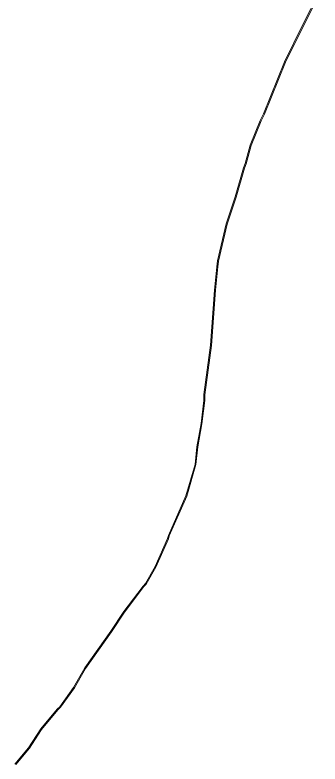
# Model space of a CAD drawing. Header units: metres. Extents: x 328903 to 333883, y 373406 to 381110.
# Drawn here: x 332696 to 333348, y 377636 to 379240 of the extents above; entities that cross this region are included whole.
import ezdxf

# ---------------------------------------------------------------- set-up
doc = ezdxf.new("R2010")
doc.units = ezdxf.units.M
doc.header["$MEASUREMENT"] = 0
doc.layers.add('Gangstétt', color=7, linetype='Continuous')

msp = doc.modelspace()

# ---------------------------------------------------------------- linework, layer by layer
at = {"layer": 'Gangstétt', "color": 45, "lineweight": 0, "ltscale": 3.31832, "true_color": 0x948652, "flags": 128}
for points in [[(333346.529, 379288.425), (333311.681, 379218.932), (333272.377, 379139.495), (333227.359, 379028.297), (333220.349, 379013.647), (333198.839, 378960.665), (333188.026, 378921.808), (333184.467, 378912.11), (333166.845, 378849.874), (333147.601, 378792.042), (333128.979, 378712.844), (333127.723, 378700.408), (333122.823, 378650.594), (333114.12, 378532.203), (333099.61, 378426.661), (333099.49, 378414.101), (333093.592, 378364.456), (333084.483, 378314.786), (333080.819, 378277.246), (333061.316, 378209.868), (333023.934, 378125.126), (333021.954, 378118.766), (332995.279, 378058.252), (332974.749, 378021.927), (332969.681, 378016.73), (332928.422, 377961.861), (332900.56, 377919.967), (332845.019, 377841.488), (332820.95, 377799.752), (332791.417, 377758.345), (332785.562, 377753.098), (332750.901, 377710.794), (332724.663, 377670.517), (332695.504, 377635.542)], [(332697.03, 377634.25), (332726.274, 377669.327), (332752.517, 377709.611), (332787.012, 377751.711), (332792.917, 377757.004), (332822.634, 377798.67), (332846.706, 377840.408), (332902.21, 377918.835), (332930.055, 377960.705), (332971.202, 378015.425), (332976.363, 378020.717), (332997.07, 378057.354), (333023.83, 378118.063), (333025.81, 378124.423), (333063.2, 378209.183), (333082.792, 378276.867), (333086.465, 378314.508), (333095.571, 378364.158), (333101.489, 378413.973), (333101.608, 378426.514), (333116.11, 378531.993), (333124.816, 378650.423), (333129.713, 378700.209), (333130.956, 378712.513), (333149.527, 378791.497), (333168.757, 378849.286), (333186.371, 378911.492), (333189.931, 378921.194), (333200.735, 378960.018), (333222.18, 379012.838), (333229.189, 379027.489), (333274.202, 379138.675), (333313.471, 379218.04), (333348.277, 379287.45)]]:
    msp.add_lwpolyline(points, dxfattribs=at)

doc.saveas('drawing.dxf')
